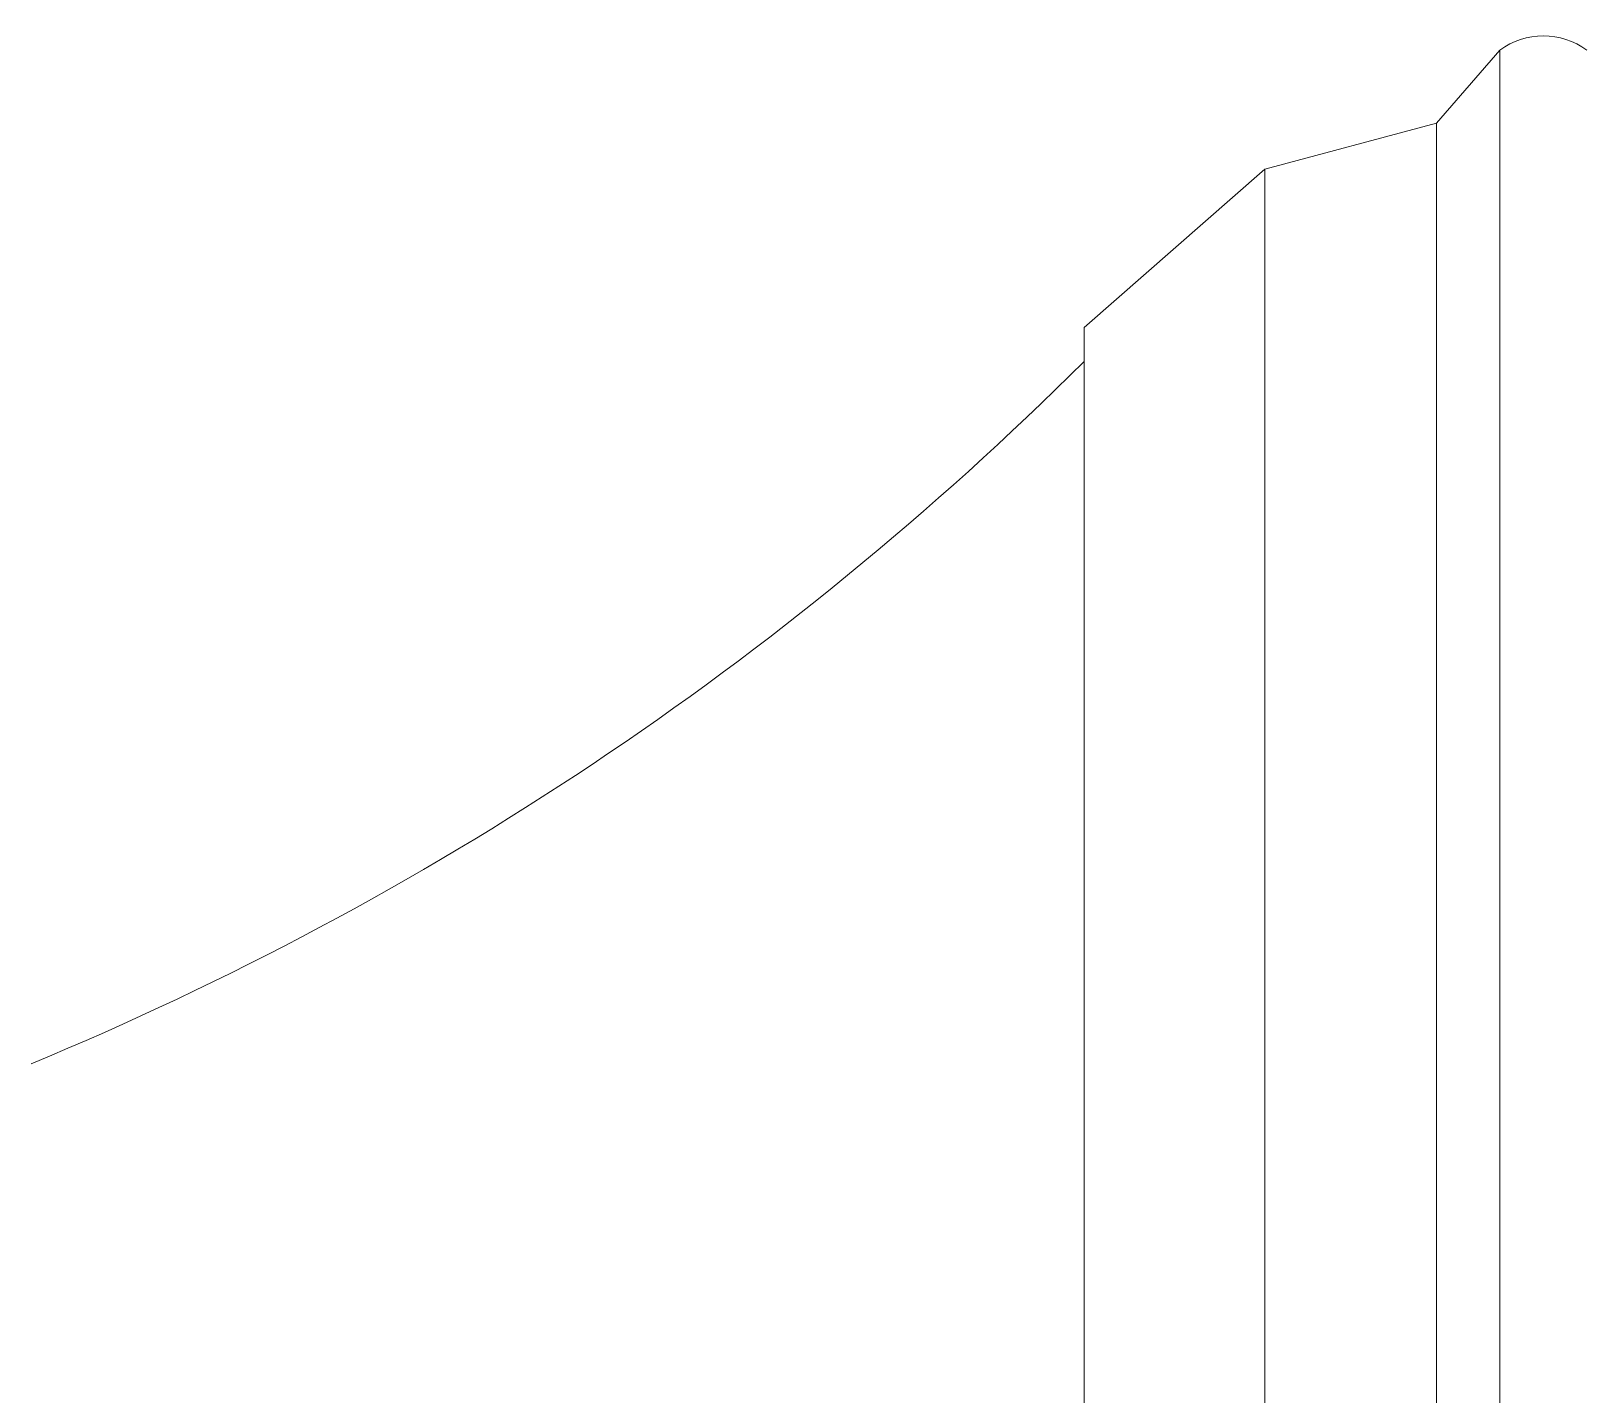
# Model space of a CAD drawing. Header units: metres. Extents: x -5 to 264, y -2 to 18.
# Drawn here: x 5.1706 to 5.5095, y 13.667 to 13.9642 of the extents above; entities that cross this region are included whole.
import ezdxf

# ---------------------------------------------------------------- set-up
doc = ezdxf.new("R2010")
doc.units = ezdxf.units.M
doc.layers.add('A-ROOF', color=7, linetype='Continuous', lineweight=9)

# ---------------------------------------------------------------- blocks, each defined once
blk = doc.blocks.new('Telhados 1 - Telhados 1-4018348-CORTE A_A')
at = {"layer": 'A-ROOF'}
for p, q in [((5.47671, 13.94412), (5.49051, 13.95999)), ((5.49051, 13.65565), (5.49051, 13.95999)), ((5.43936, 13.93412), (5.47671, 13.94412)), ((5.47671, 13.63978), (5.47671, 13.94412)), ((5.39994, 13.8996), (5.43936, 13.93412)), ((5.43936, 13.62977), (5.43936, 13.93412)), ((5.39994, 13.59525), (5.39994, 13.8996))]:
    blk.add_line(p, q, dxfattribs=at)
for centre, major_axis, start_param, end_param in [((5.5, 13.94719), (0.01594, 0), 0.933002, 2.208591), ((4.89968, 14.3935), (0.70825, 0), 5.104866, 5.4967)]:
    blk.add_ellipse(centre, major_axis=major_axis, ratio=0.99995, start_param=start_param, end_param=end_param, dxfattribs=at)

msp = doc.modelspace()

# ---------------------------------------------------------------- block references
at = {"layer": 'A-ROOF'}
msp.add_blockref('Telhados 1 - Telhados 1-4018348-CORTE A_A', (0, 0), dxfattribs=at)

doc.saveas('drawing.dxf')
